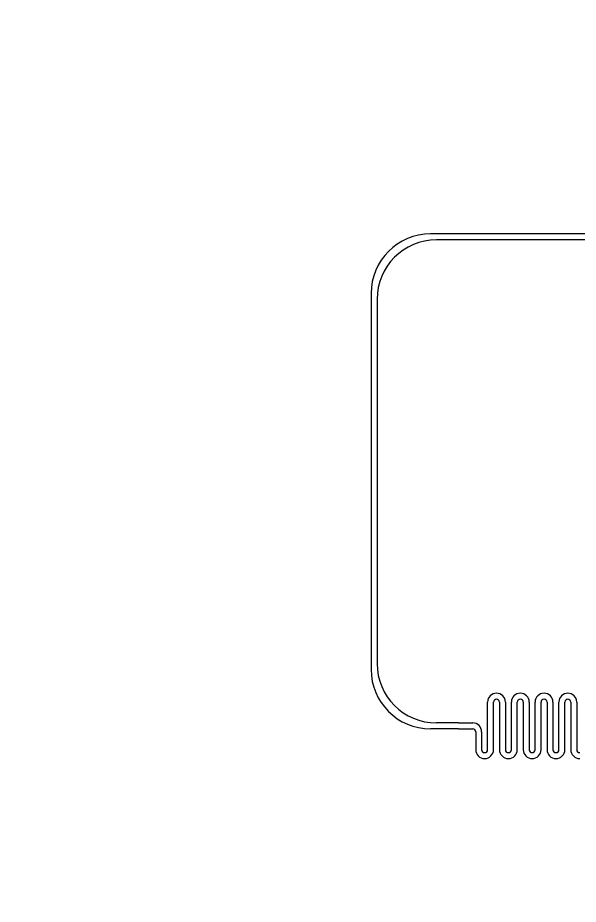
# Model space of a CAD drawing. Extents: x 1225654 to 1325654, y 924838 to 1022543.
# Drawn here: x 1293093 to 1302521, y 988908 to 1003820 of the extents above; entities that cross this region are included whole.
import ezdxf

# ---------------------------------------------------------------- set-up
doc = ezdxf.new("R2010")
doc.units = 13

msp = doc.modelspace()

# ---------------------------------------------------------------- linework, layer by layer
for p, q in [((1300508, 1000183), (1300037, 1000183)), ((1303670, 1000183), (1300508, 1000183)), ((1300508, 1000083), (1300137, 1000083)), ((1303870, 1000083), (1300508, 1000083)), ((1299037, 999183), (1299037, 998791)), ((1299137, 999083), (1299137, 998791)), ((1299037, 998791), (1299037, 992858)), ((1299137, 998791), (1299137, 992958)), ((1301146, 992458), (1301146, 992458)), ((1301546, 992458), (1301546, 992458)), ((1301946, 992458), (1301946, 992458)), ((1302346, 992458), (1302346, 992458)), ((1300996, 991508), (1300996, 992308)), ((1301096, 991508), (1301096, 992308)), ((1301146, 992358), (1301146, 992358)), ((1301196, 992308), (1301196, 991508)), ((1301296, 992308), (1301296, 991508)), ((1301396, 991508), (1301396, 992308)), ((1301496, 991508), (1301496, 992308)), ((1301546, 992358), (1301546, 992358)), ((1301596, 992308), (1301596, 991508)), ((1301696, 992308), (1301696, 991508)), ((1301796, 991508), (1301796, 992308)), ((1301896, 991508), (1301896, 992308)), ((1301946, 992358), (1301946, 992358)), ((1301996, 992308), (1301996, 991508)), ((1302096, 992308), (1302096, 991508)), ((1302196, 991508), (1302196, 992308)), ((1302296, 991508), (1302296, 992308)), ((1302346, 992358), (1302346, 992358)), ((1302396, 992308), (1302396, 991508)), ((1302496, 992308), (1302496, 991508)), ((1300508, 991958), (1300137, 991958)), ((1300508, 991958), (1300746, 991958)), ((1300508, 991858), (1300037, 991858)), ((1300508, 991858), (1300746, 991858)), ((1300796, 991808), (1300796, 991508)), ((1300896, 991808), (1300896, 991508)), ((1300946, 991458), (1300946, 991458)), ((1301346, 991458), (1301346, 991458)), ((1301746, 991458), (1301746, 991458)), ((1302146, 991458), (1302146, 991458)), ((1300946, 991358), (1300946, 991358)), ((1301346, 991358), (1301346, 991358)), ((1301746, 991358), (1301746, 991358)), ((1302146, 991358), (1302146, 991358))]:
    msp.add_line(p, q)
msp.add_lwpolyline([(1260678, 924838), (1290630, 924838, 6.524121)], format="xyb", close=True)
msp.add_lwpolyline([(1260678, 924838), (1290630, 924838, 6.524121)], format="xyb", close=True)
for centre, radius, start, end in [((1300037, 999183), 1000, 90, 180), ((1300137, 999083), 1000, 90, 180), ((1300037, 992858), 1000, 180, 270), ((1300137, 992958), 1000, 180, 270), ((1301146, 992308), 150, 90, 180), ((1301146, 992308), 150, 0, 90), ((1301546, 992308), 150, 90, 180), ((1301546, 992308), 150, 0, 90), ((1301946, 992308), 150, 90, 180), ((1301946, 992308), 150, 0, 90), ((1302346, 992308), 150, 90, 180), ((1302346, 992308), 150, 0, 90), ((1301146, 992308), 50, 90, 180), ((1301146, 992308), 50, 0, 90), ((1301546, 992308), 50, 90, 180), ((1301546, 992308), 50, 0, 90), ((1301946, 992308), 50, 90, 180), ((1301946, 992308), 50, 0, 90), ((1302346, 992308), 50, 90, 180), ((1302346, 992308), 50, 0, 90), ((1300746, 991808), 150, 0, 90), ((1300746, 991808), 50, 0, 90), ((1300946, 991508), 150, 180, 270), ((1300946, 991508), 50, 180, 270), ((1300946, 991508), 50, 270, 0), ((1300946, 991508), 150, 270, 0), ((1301346, 991508), 150, 180, 270), ((1301346, 991508), 50, 180, 270), ((1301346, 991508), 50, 270, 0), ((1301346, 991508), 150, 270, 0), ((1301746, 991508), 150, 180, 270), ((1301746, 991508), 50, 180, 270), ((1301746, 991508), 50, 270, 0), ((1301746, 991508), 150, 270, 0), ((1302146, 991508), 150, 180, 270), ((1302146, 991508), 50, 180, 270), ((1302146, 991508), 50, 270, 0), ((1302146, 991508), 150, 270, 0), ((1302546, 991508), 150, 180, 270), ((1302546, 991508), 50, 180, 270)]:
    msp.add_arc(centre, radius, start, end)

doc.saveas('drawing.dxf')
